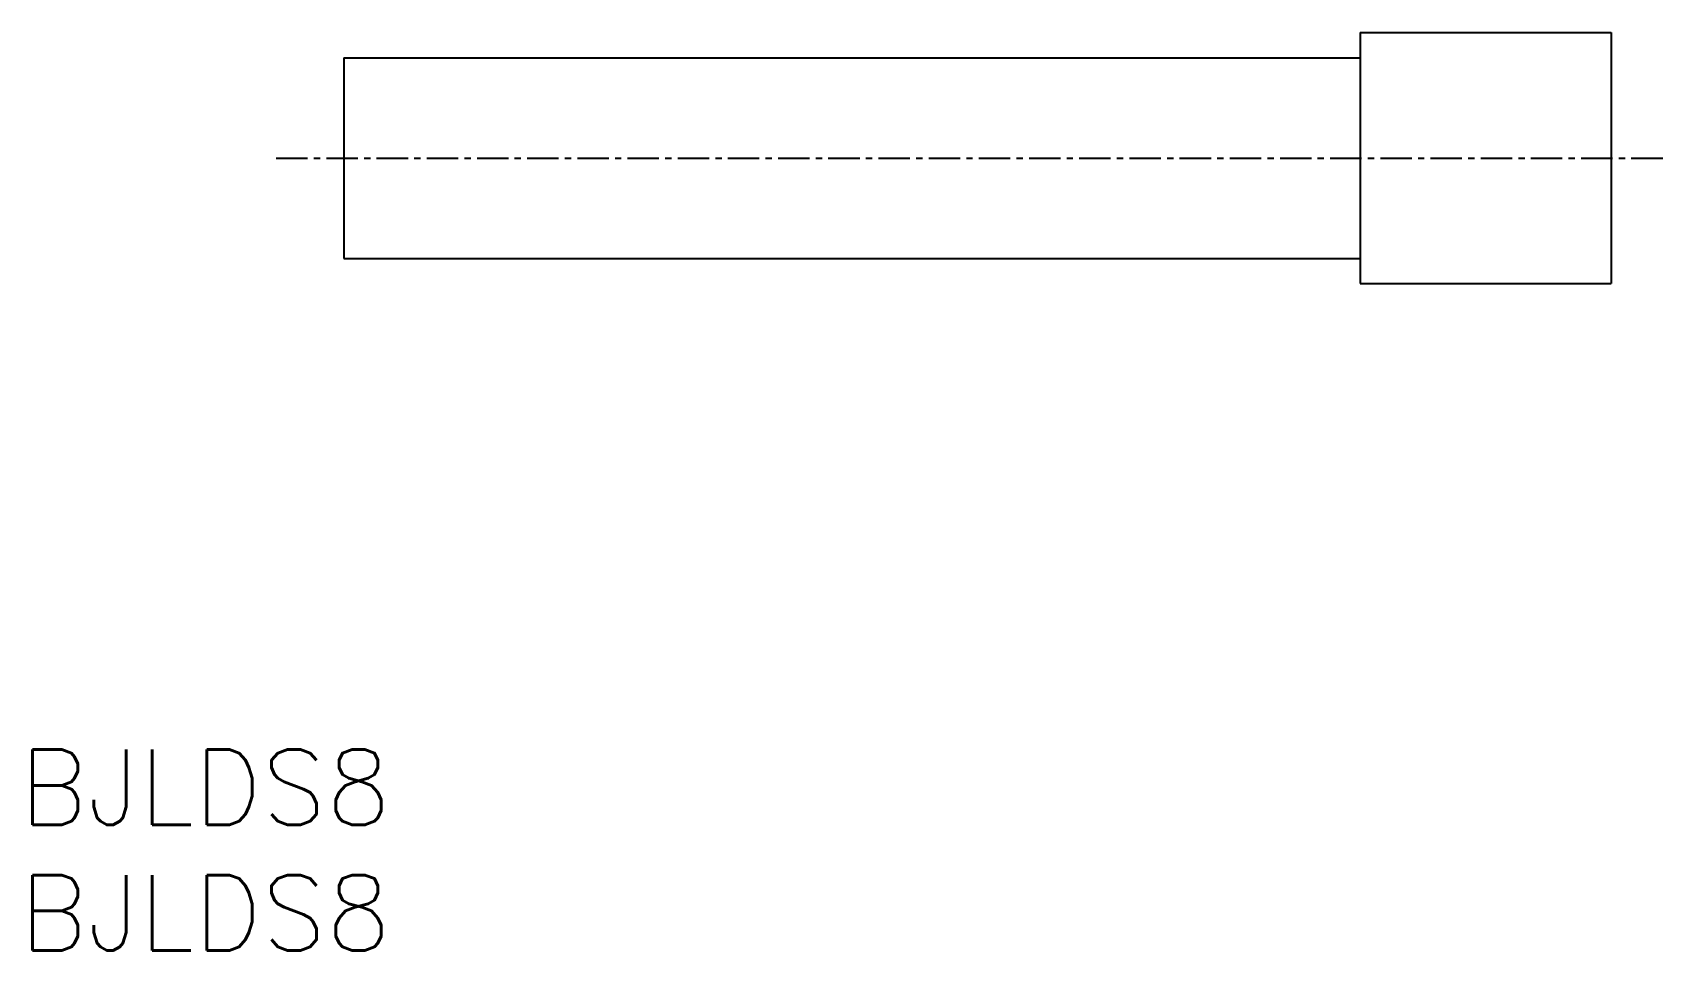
# Model space of a CAD drawing. Extents: x 0.5 to 65.5, y 0 to 36.6.
import ezdxf

# ---------------------------------------------------------------- set-up
doc = ezdxf.new("R2010")
doc.units = 0
doc.linetypes.add('CENTER', pattern=[2, 1.25, -0.25, 0.25, -0.25])
doc.layers.get('0').update_dxf_attribs({"linetype": 'CONTINUOUS'})
doc.layers.add('CENTER', color=1, linetype='CENTER')
doc.styles.get("Standard").update_dxf_attribs({"font": 'txt.shx'})

# ---------------------------------------------------------------- blocks, each defined once
blk = doc.blocks.new('*U4')
at = {"color": 7, "linetype": 'CONTINUOUS'}
blk.add_text('BJLDS8', height=3, dxfattribs=at).set_placement((0, 0))
blk = doc.blocks.new('*U5')
at = {"color": 7, "linetype": 'CONTINUOUS'}
blk.add_text('BJLDS8', height=3, dxfattribs=at).set_placement((0, 5))

msp = doc.modelspace()

# ---------------------------------------------------------------- linework, layer by layer
at = {"color": 7, "linetype": 'CONTINUOUS'}
for p, q in [((53.415, 36.563), (63.415, 36.563)), ((53.415, 36.563), (53.415, 26.563)), ((63.415, 36.563), (63.415, 26.563)), ((12.915, 35.563), (53.415, 35.563)), ((12.915, 35.563), (12.915, 27.563)), ((12.915, 27.563), (53.415, 27.563)), ((53.415, 26.563), (63.415, 26.563))]:
    msp.add_line(p, q, dxfattribs=at)
at = {"layer": 'CENTER', "color": 1, "linetype": 'CENTER'}
msp.add_line((10.223, 31.563), (65.54, 31.563), dxfattribs=at)

# ---------------------------------------------------------------- block references
at = {"color": 7, "linetype": 'CONTINUOUS'}
for name in ['*U5', '*U4']:
    msp.add_blockref(name, (0, 0), dxfattribs=at)

doc.saveas('drawing.dxf')
